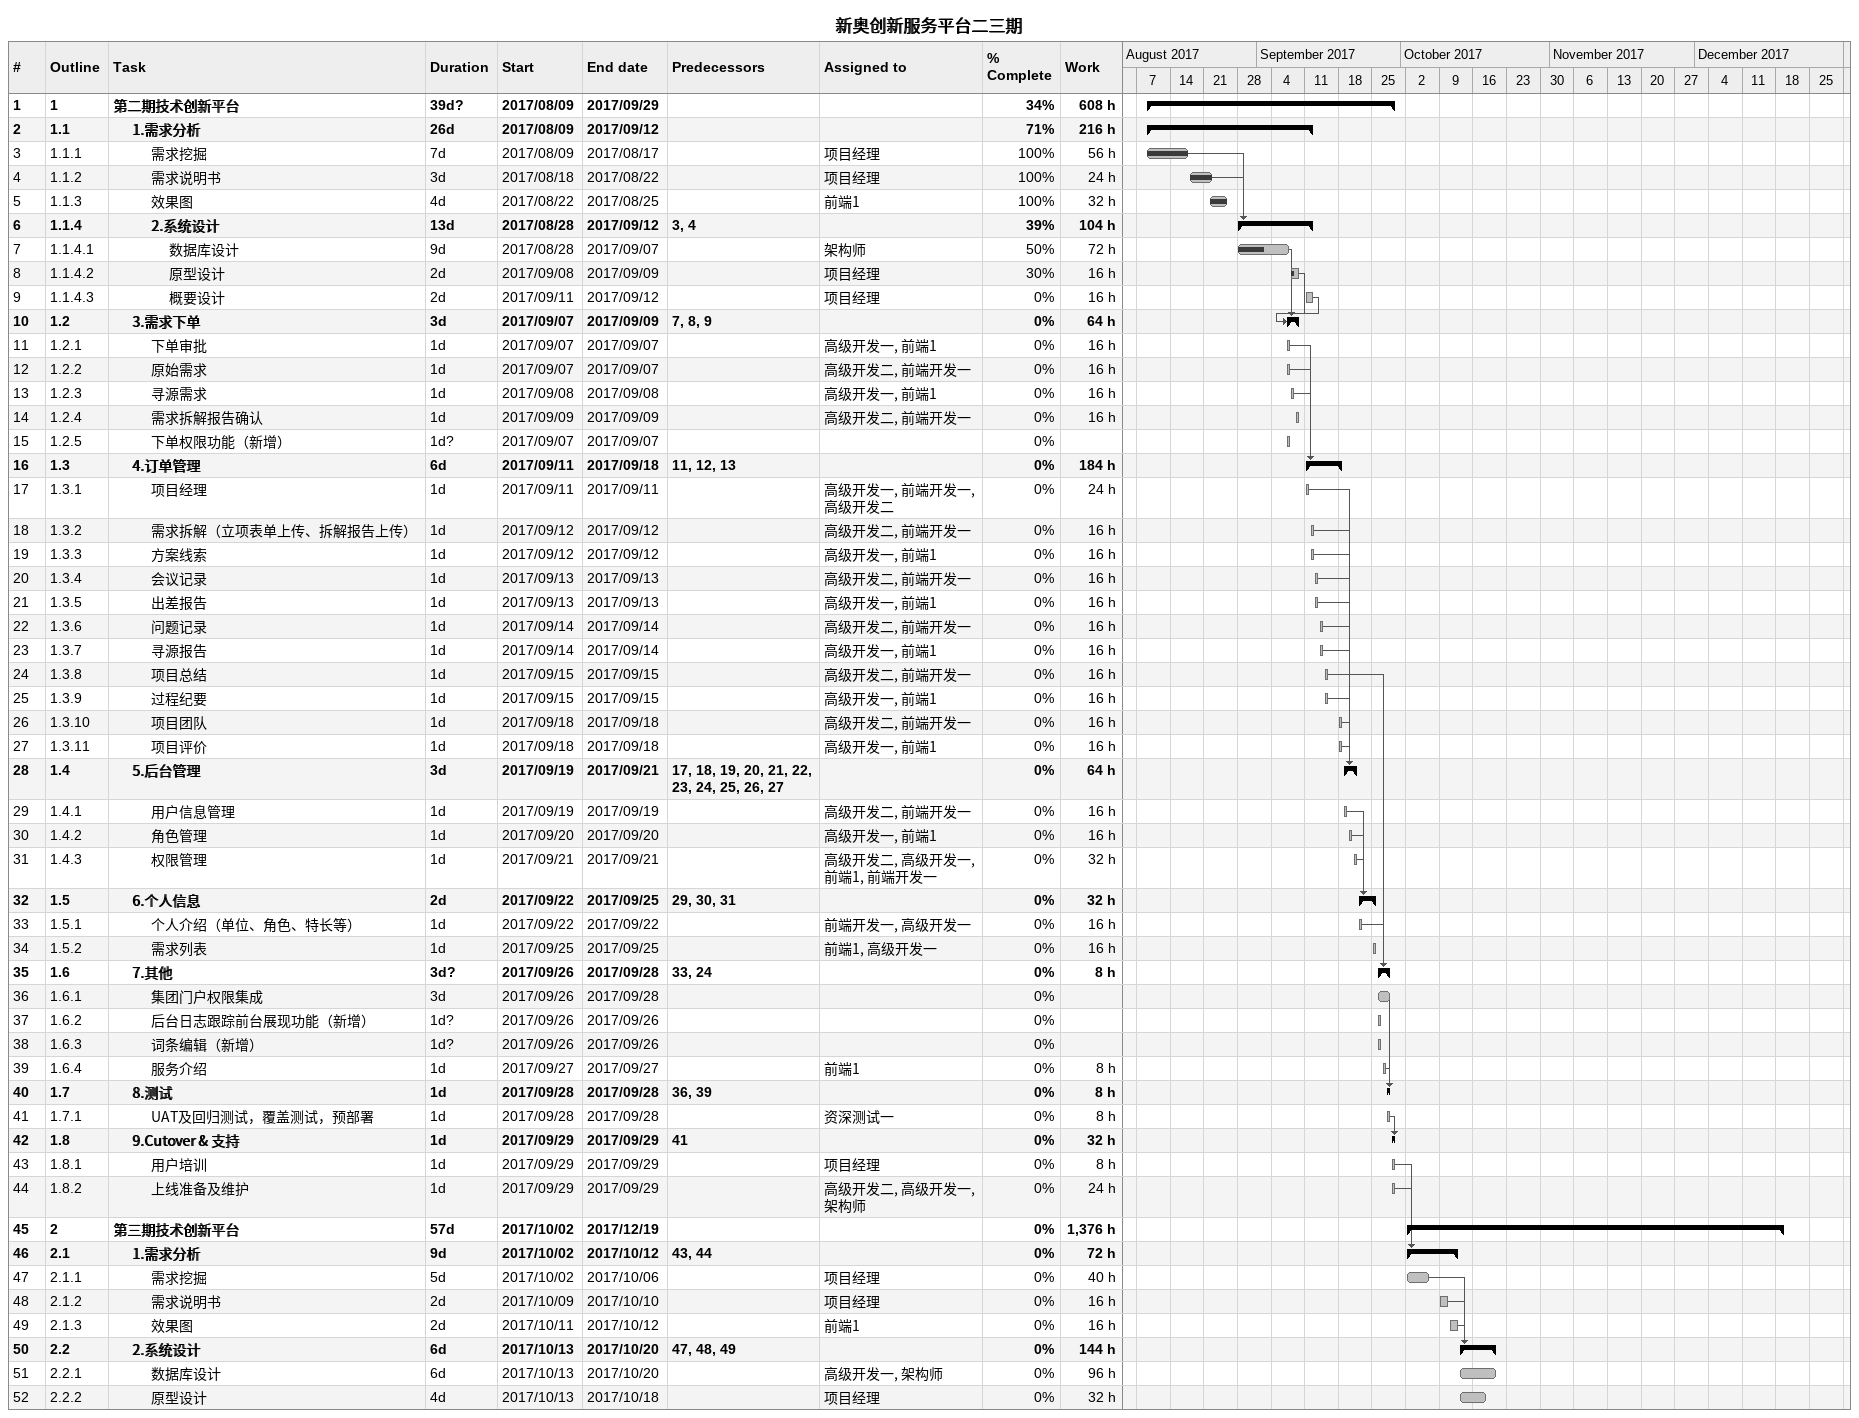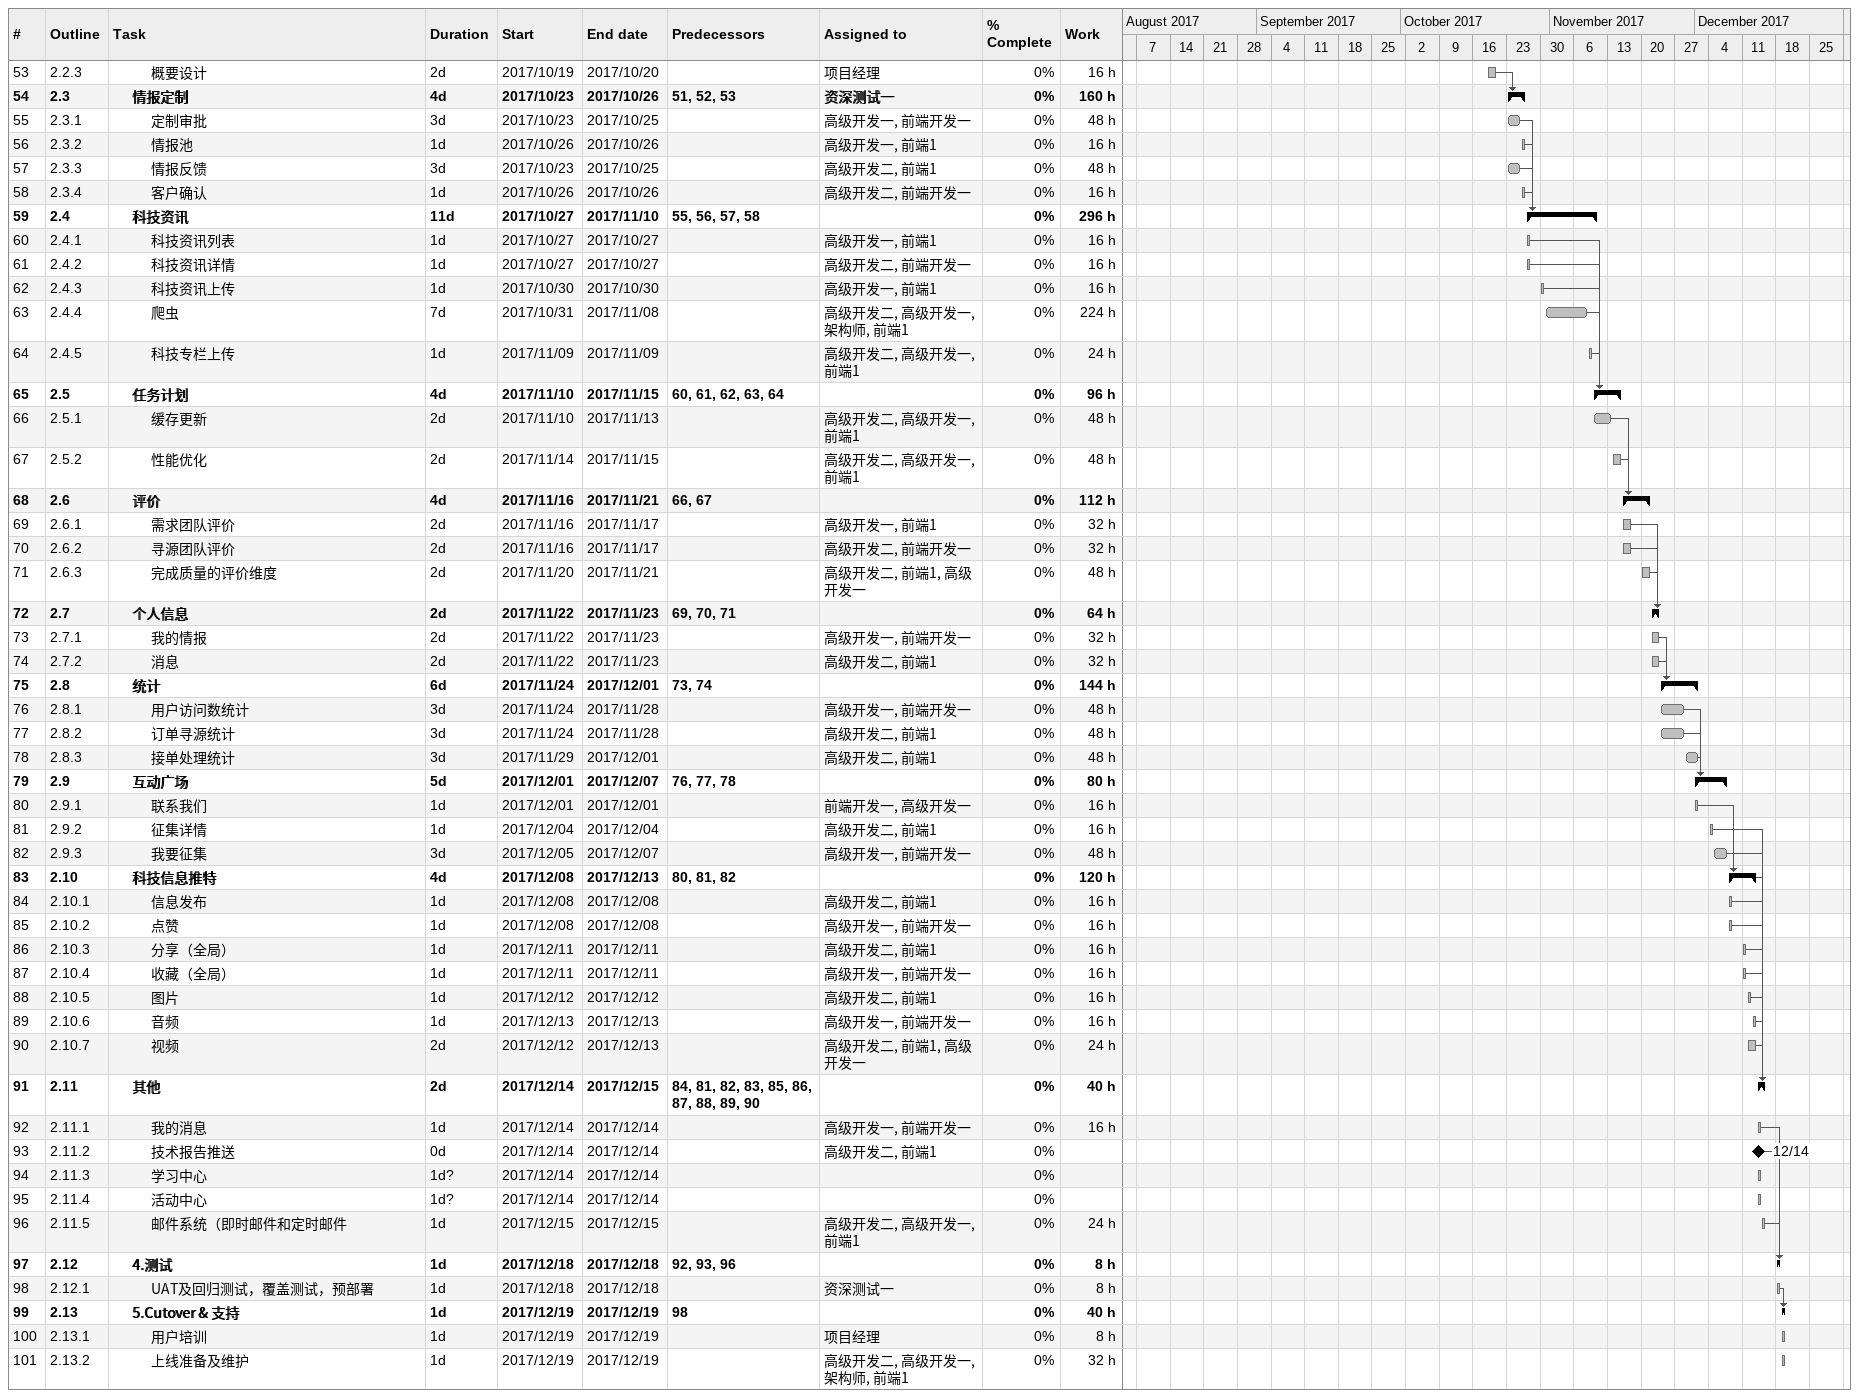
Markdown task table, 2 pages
新奥创新服务平台二三期

| ID | WBS | Task | Duration | Start | Finish | Predecessors | Resources | % complete | Work (h) |
|---|---|---|---|---|---|---|---|---|---|
| 1 | 1 | **第二期技术创新平台** | 39d? | 2017-08-09 | 2017-09-29 |  |  | 34 | 608 |
| 2 | 1.1 | **1.需求分析** | 26d | 2017-08-09 | 2017-09-12 |  |  | 71 | 216 |
| 3 | 1.1.1 | 需求挖掘 | 7d | 2017-08-09 | 2017-08-17 |  | 项目经理 | 100 | 56 |
| 4 | 1.1.2 | 需求说明书 | 3d | 2017-08-18 | 2017-08-22 |  | 项目经理 | 100 | 24 |
| 5 | 1.1.3 | 效果图 | 4d | 2017-08-22 | 2017-08-25 |  | 前端1 | 100 | 32 |
| 6 | 1.1.4 | **2.系统设计** | 13d | 2017-08-28 | 2017-09-12 | 3, 4 |  | 39 | 104 |
| 7 | 1.1.4.1 | 数据库设计 | 9d | 2017-08-28 | 2017-09-07 |  | 架构师 | 50 | 72 |
| 8 | 1.1.4.2 | 原型设计 | 2d | 2017-09-08 | 2017-09-09 |  | 项目经理 | 30 | 16 |
| 9 | 1.1.4.3 | 概要设计 | 2d | 2017-09-11 | 2017-09-12 |  | 项目经理 | 0 | 16 |
| 10 | 1.2 | **3.需求下单** | 3d | 2017-09-07 | 2017-09-09 | 7, 8, 9 |  | 0 | 64 |
| 11 | 1.2.1 | 下单审批 | 1d | 2017-09-07 | 2017-09-07 |  | 高级开发一, 前端1 | 0 | 16 |
| 12 | 1.2.2 | 原始需求 | 1d | 2017-09-07 | 2017-09-07 |  | 高级开发二, 前端开发一 | 0 | 16 |
| 13 | 1.2.3 | 寻源需求 | 1d | 2017-09-08 | 2017-09-08 |  | 高级开发一, 前端1 | 0 | 16 |
| 14 | 1.2.4 | 需求拆解报告确认 | 1d | 2017-09-09 | 2017-09-09 |  | 高级开发二, 前端开发一 | 0 | 16 |
| 15 | 1.2.5 | 下单权限功能（新增） | 1d? | 2017-09-07 | 2017-09-07 |  |  | 0 |  |
| 16 | 1.3 | **4.订单管理** | 6d | 2017-09-11 | 2017-09-18 | 11, 12, 13 |  | 0 | 184 |
| 17 | 1.3.1 | 项目经理 | 1d | 2017-09-11 | 2017-09-11 |  | 高级开发一, 前端开发一, 高级开发二 | 0 | 24 |
| 18 | 1.3.2 | 需求拆解（立项表单上传、拆解报告上传） | 1d | 2017-09-12 | 2017-09-12 |  | 高级开发二, 前端开发一 | 0 | 16 |
| 19 | 1.3.3 | 方案线索 | 1d | 2017-09-12 | 2017-09-12 |  | 高级开发一, 前端1 | 0 | 16 |
| 20 | 1.3.4 | 会议记录 | 1d | 2017-09-13 | 2017-09-13 |  | 高级开发二, 前端开发一 | 0 | 16 |
| 21 | 1.3.5 | 出差报告 | 1d | 2017-09-13 | 2017-09-13 |  | 高级开发一, 前端1 | 0 | 16 |
| 22 | 1.3.6 | 问题记录 | 1d | 2017-09-14 | 2017-09-14 |  | 高级开发二, 前端开发一 | 0 | 16 |
| 23 | 1.3.7 | 寻源报告 | 1d | 2017-09-14 | 2017-09-14 |  | 高级开发一, 前端1 | 0 | 16 |
| 24 | 1.3.8 | 项目总结 | 1d | 2017-09-15 | 2017-09-15 |  | 高级开发二, 前端开发一 | 0 | 16 |
| 25 | 1.3.9 | 过程纪要 | 1d | 2017-09-15 | 2017-09-15 |  | 高级开发一, 前端1 | 0 | 16 |
| 26 | 1.3.10 | 项目团队 | 1d | 2017-09-18 | 2017-09-18 |  | 高级开发二, 前端开发一 | 0 | 16 |
| 27 | 1.3.11 | 项目评价 | 1d | 2017-09-18 | 2017-09-18 |  | 高级开发一, 前端1 | 0 | 16 |
| 28 | 1.4 | **5.后台管理** | 3d | 2017-09-19 | 2017-09-21 | 17, 18, 19, 20, 21, 22, 23, 24, 25, 26, 27 |  | 0 | 64 |
| 29 | 1.4.1 | 用户信息管理 | 1d | 2017-09-19 | 2017-09-19 |  | 高级开发二, 前端开发一 | 0 | 16 |
| 30 | 1.4.2 | 角色管理 | 1d | 2017-09-20 | 2017-09-20 |  | 高级开发一, 前端1 | 0 | 16 |
| 31 | 1.4.3 | 权限管理 | 1d | 2017-09-21 | 2017-09-21 |  | 高级开发二, 高级开发一, 前端1, 前端开发一 | 0 | 32 |
| 32 | 1.5 | **6.个人信息** | 2d | 2017-09-22 | 2017-09-25 | 29, 30, 31 |  | 0 | 32 |
| 33 | 1.5.1 | 个人介绍（单位、角色、特长等） | 1d | 2017-09-22 | 2017-09-22 |  | 前端开发一, 高级开发一 | 0 | 16 |
| 34 | 1.5.2 | 需求列表 | 1d | 2017-09-25 | 2017-09-25 |  | 前端1, 高级开发一 | 0 | 16 |
| 35 | 1.6 | **7.其他** | 3d? | 2017-09-26 | 2017-09-28 | 33, 24 |  | 0 | 8 |
| 36 | 1.6.1 | 集团门户权限集成 | 3d | 2017-09-26 | 2017-09-28 |  |  | 0 |  |
| 37 | 1.6.2 | 后台日志跟踪前台展现功能（新增） | 1d? | 2017-09-26 | 2017-09-26 |  |  | 0 |  |
| 38 | 1.6.3 | 词条编辑（新增） | 1d? | 2017-09-26 | 2017-09-26 |  |  | 0 |  |
| 39 | 1.6.4 | 服务介绍 | 1d | 2017-09-27 | 2017-09-27 |  | 前端1 | 0 | 8 |
| 40 | 1.7 | **8.测试** | 1d | 2017-09-28 | 2017-09-28 | 36, 39 |  | 0 | 8 |
| 41 | 1.7.1 | UAT及回归测试，覆盖测试，预部署 | 1d | 2017-09-28 | 2017-09-28 |  | 资深测试一 | 0 | 8 |
| 42 | 1.8 | **9.Cutover & 支持** | 1d | 2017-09-29 | 2017-09-29 | 41 |  | 0 | 32 |
| 43 | 1.8.1 | 用户培训 | 1d | 2017-09-29 | 2017-09-29 |  | 项目经理 | 0 | 8 |
| 44 | 1.8.2 | 上线准备及维护 | 1d | 2017-09-29 | 2017-09-29 |  | 高级开发二, 高级开发一, 架构师 | 0 | 24 |
| 45 | 2 | **第三期技术创新平台** | 57d | 2017-10-02 | 2017-12-19 |  |  | 0 | 1376 |
| 46 | 2.1 | **1.需求分析** | 9d | 2017-10-02 | 2017-10-12 | 43, 44 |  | 0 | 72 |
| 47 | 2.1.1 | 需求挖掘 | 5d | 2017-10-02 | 2017-10-06 |  | 项目经理 | 0 | 40 |
| 48 | 2.1.2 | 需求说明书 | 2d | 2017-10-09 | 2017-10-10 |  | 项目经理 | 0 | 16 |
| 49 | 2.1.3 | 效果图 | 2d | 2017-10-11 | 2017-10-12 |  | 前端1 | 0 | 16 |
| 50 | 2.2 | **2.系统设计** | 6d | 2017-10-13 | 2017-10-20 | 47, 48, 49 |  | 0 | 144 |
| 51 | 2.2.1 | 数据库设计 | 6d | 2017-10-13 | 2017-10-20 |  | 高级开发一, 架构师 | 0 | 96 |
| 52 | 2.2.2 | 原型设计 | 4d | 2017-10-13 | 2017-10-18 |  | 项目经理 | 0 | 32 |
| 53 | 2.2.3 | 概要设计 | 2d | 2017-10-19 | 2017-10-20 |  | 项目经理 | 0 | 16 |
| 54 | 2.3 | **情报定制** | 4d | 2017-10-23 | 2017-10-26 | 51, 52, 53 | 资深测试一 | 0 | 160 |
| 55 | 2.3.1 | 定制审批 | 3d | 2017-10-23 | 2017-10-25 |  | 高级开发一, 前端开发一 | 0 | 48 |
| 56 | 2.3.2 | 情报池 | 1d | 2017-10-26 | 2017-10-26 |  | 高级开发一, 前端1 | 0 | 16 |
| 57 | 2.3.3 | 情报反馈 | 3d | 2017-10-23 | 2017-10-25 |  | 高级开发二, 前端1 | 0 | 48 |
| 58 | 2.3.4 | 客户确认 | 1d | 2017-10-26 | 2017-10-26 |  | 高级开发二, 前端开发一 | 0 | 16 |
| 59 | 2.4 | **科技资讯** | 11d | 2017-10-27 | 2017-11-10 | 55, 56, 57, 58 |  | 0 | 296 |
| 60 | 2.4.1 | 科技资讯列表 | 1d | 2017-10-27 | 2017-10-27 |  | 高级开发一, 前端1 | 0 | 16 |
| 61 | 2.4.2 | 科技资讯详情 | 1d | 2017-10-27 | 2017-10-27 |  | 高级开发二, 前端开发一 | 0 | 16 |
| 62 | 2.4.3 | 科技资讯上传 | 1d | 2017-10-30 | 2017-10-30 |  | 高级开发一, 前端1 | 0 | 16 |
| 63 | 2.4.4 | 爬虫 | 7d | 2017-10-31 | 2017-11-08 |  | 高级开发二, 高级开发一, 架构师, 前端1 | 0 | 224 |
| 64 | 2.4.5 | 科技专栏上传 | 1d | 2017-11-09 | 2017-11-09 |  | 高级开发二, 高级开发一, 前端1 | 0 | 24 |
| 65 | 2.5 | **任务计划** | 4d | 2017-11-10 | 2017-11-15 | 60, 61, 62, 63, 64 |  | 0 | 96 |
| 66 | 2.5.1 | 缓存更新 | 2d | 2017-11-10 | 2017-11-13 |  | 高级开发二, 高级开发一, 前端1 | 0 | 48 |
| 67 | 2.5.2 | 性能优化 | 2d | 2017-11-14 | 2017-11-15 |  | 高级开发二, 高级开发一, 前端1 | 0 | 48 |
| 68 | 2.6 | **评价** | 4d | 2017-11-16 | 2017-11-21 | 66, 67 |  | 0 | 112 |
| 69 | 2.6.1 | 需求团队评价 | 2d | 2017-11-16 | 2017-11-17 |  | 高级开发一, 前端1 | 0 | 32 |
| 70 | 2.6.2 | 寻源团队评价 | 2d | 2017-11-16 | 2017-11-17 |  | 高级开发二, 前端开发一 | 0 | 32 |
| 71 | 2.6.3 | 完成质量的评价维度 | 2d | 2017-11-20 | 2017-11-21 |  | 高级开发二, 前端1, 高级开发一 | 0 | 48 |
| 72 | 2.7 | **个人信息** | 2d | 2017-11-22 | 2017-11-23 | 69, 70, 71 |  | 0 | 64 |
| 73 | 2.7.1 | 我的情报 | 2d | 2017-11-22 | 2017-11-23 |  | 高级开发一, 前端开发一 | 0 | 32 |
| 74 | 2.7.2 | 消息 | 2d | 2017-11-22 | 2017-11-23 |  | 高级开发二, 前端1 | 0 | 32 |
| 75 | 2.8 | **统计** | 6d | 2017-11-24 | 2017-12-01 | 73, 74 |  | 0 | 144 |
| 76 | 2.8.1 | 用户访问数统计 | 3d | 2017-11-24 | 2017-11-28 |  | 高级开发一, 前端开发一 | 0 | 48 |
| 77 | 2.8.2 | 订单寻源统计 | 3d | 2017-11-24 | 2017-11-28 |  | 高级开发二, 前端1 | 0 | 48 |
| 78 | 2.8.3 | 接单处理统计 | 3d | 2017-11-29 | 2017-12-01 |  | 高级开发二, 前端1 | 0 | 48 |
| 79 | 2.9 | **互动广场** | 5d | 2017-12-01 | 2017-12-07 | 76, 77, 78 |  | 0 | 80 |
| 80 | 2.9.1 | 联系我们 | 1d | 2017-12-01 | 2017-12-01 |  | 前端开发一, 高级开发一 | 0 | 16 |
| 81 | 2.9.2 | 征集详情 | 1d | 2017-12-04 | 2017-12-04 |  | 高级开发二, 前端1 | 0 | 16 |
| 82 | 2.9.3 | 我要征集 | 3d | 2017-12-05 | 2017-12-07 |  | 高级开发一, 前端开发一 | 0 | 48 |
| 83 | 2.10 | **科技信息推特** | 4d | 2017-12-08 | 2017-12-13 | 80, 81, 82 |  | 0 | 120 |
| 84 | 2.10.1 | 信息发布 | 1d | 2017-12-08 | 2017-12-08 |  | 高级开发二, 前端1 | 0 | 16 |
| 85 | 2.10.2 | 点赞 | 1d | 2017-12-08 | 2017-12-08 |  | 高级开发一, 前端开发一 | 0 | 16 |
| 86 | 2.10.3 | 分享（全局） | 1d | 2017-12-11 | 2017-12-11 |  | 高级开发二, 前端1 | 0 | 16 |
| 87 | 2.10.4 | 收藏（全局） | 1d | 2017-12-11 | 2017-12-11 |  | 高级开发一, 前端开发一 | 0 | 16 |
| 88 | 2.10.5 | 图片 | 1d | 2017-12-12 | 2017-12-12 |  | 高级开发二, 前端1 | 0 | 16 |
| 89 | 2.10.6 | 音频 | 1d | 2017-12-13 | 2017-12-13 |  | 高级开发一, 前端开发一 | 0 | 16 |
| 90 | 2.10.7 | 视频 | 2d | 2017-12-12 | 2017-12-13 |  | 高级开发二, 前端1, 高级开发一 | 0 | 24 |
| 91 | 2.11 | **其他** | 2d | 2017-12-14 | 2017-12-15 | 84, 81, 82, 83, 85, 86, 87, 88, 89, 90 |  | 0 | 40 |
| 92 | 2.11.1 | 我的消息 | 1d | 2017-12-14 | 2017-12-14 |  | 高级开发一, 前端开发一 | 0 | 16 |
| 93 | 2.11.2 | 技术报告推送 | 0d | 2017-12-14 | 2017-12-14 |  | 高级开发二, 前端1 | 0 |  |
| 94 | 2.11.3 | 学习中心 | 1d? | 2017-12-14 | 2017-12-14 |  |  | 0 |  |
| 95 | 2.11.4 | 活动中心 | 1d? | 2017-12-14 | 2017-12-14 |  |  | 0 |  |
| 96 | 2.11.5 | 邮件系统（即时邮件和定时邮件 | 1d | 2017-12-15 | 2017-12-15 |  | 高级开发二, 高级开发一, 前端1 | 0 | 24 |
| 97 | 2.12 | **4.测试** | 1d | 2017-12-18 | 2017-12-18 | 92, 93, 96 |  | 0 | 8 |
| 98 | 2.12.1 | UAT及回归测试，覆盖测试，预部署 | 1d | 2017-12-18 | 2017-12-18 |  | 资深测试一 | 0 | 8 |
| 99 | 2.13 | **5.Cutover & 支持** | 1d | 2017-12-19 | 2017-12-19 | 98 |  | 0 | 40 |
| 100 | 2.13.1 | 用户培训 | 1d | 2017-12-19 | 2017-12-19 |  | 项目经理 | 0 | 8 |
| 101 | 2.13.2 | 上线准备及维护 | 1d | 2017-12-19 | 2017-12-19 |  | 高级开发二, 高级开发一, 架构师, 前端1 | 0 | 32 |
